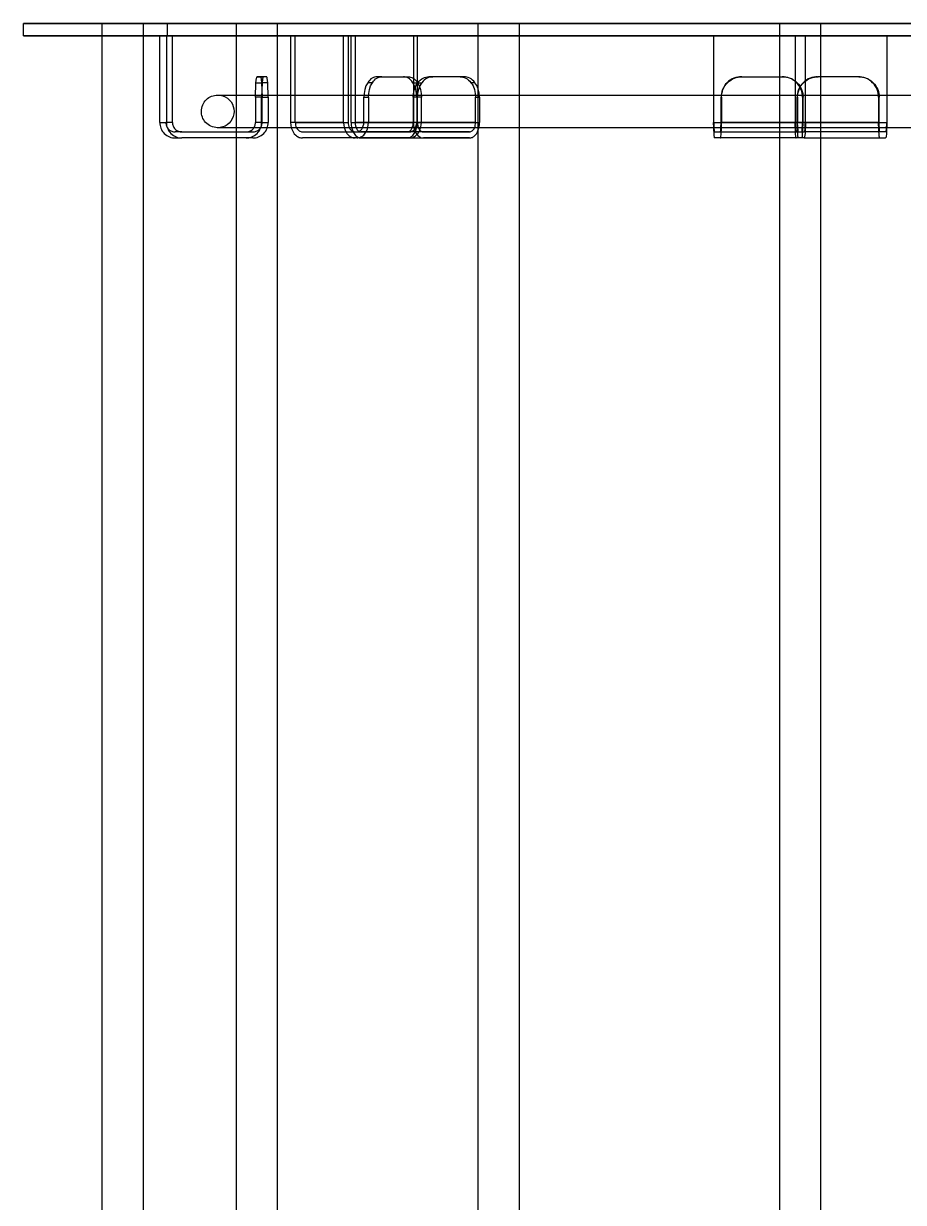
# Model space of a CAD drawing. Header units: millimetres. Extents: x 10366 to 13995, y 24552 to 29685.
# Drawn here: x 10946.1 to 11161.4, y 26782.1 to 27070.7 of the extents above; entities that cross this region are included whole.
import ezdxf

# ---------------------------------------------------------------- set-up
doc = ezdxf.new("R2010")
doc.units = ezdxf.units.MM
doc.header["$LTSCALE"] = 3
for name, color, linetype in [('Cyan', 120, 'Continuous'), ('Default', 7, 'Continuous'), ('Hidden_lines', 7, 'Continuous')]:
    doc.layers.add(name, color=color, linetype=linetype)

msp = doc.modelspace()

# ---------------------------------------------------------------- linework, layer by layer
at = {"layer": 'Cyan', "color": 0}
for points in [[(10989.6, 27049.17, 0), (10989.62, 27049.58, 0), (10989.68, 27049.99, 0), (10989.79, 27050.39, 0), (10989.93, 27050.76, 0), (10990.11, 27051.12, 0), (10990.32, 27051.47, 0), (10990.56, 27051.78, 0), (10990.83, 27052.06, 0), (10991.12, 27052.31, 0), (10991.44, 27052.54, 0), (10991.77, 27052.73, 0), (10992.11, 27052.89, 0), (10992.47, 27053.01, 0), (10992.84, 27053.1, 0), (10993.21, 27053.15, 0), (10993.6, 27053.17, 0)], [(10993.59, 27053.17, 0), (10993.59, 27053.17, 0), (10993.59, 27053.17, 0), (10993.59, 27053.17, 0), (10993.59, 27053.17, 0), (10993.59, 27053.17, 0), (10993.59, 27053.17, 0), (10993.59, 27053.17, 0), (10993.59, 27053.17, 0), (10993.59, 27053.17, 0), (10993.6, 27053.17, 0), (10993.62, 27053.17, 0), (10993.86, 27053.17, 0), (10995.08, 27053.17, 0), (10998.18, 27053.17, 0)], [(10993.6, 27053.17, 0), (10993.91, 27053.16, 0), (10994.22, 27053.12, 0), (10994.84, 27052.97, 0)], [(11008.18, 27053.17, 0), (11021.57, 27053.17, 0)], [(11021.57, 27053.17, 0), (11026.23, 27053.17, 0)], [(11042.44, 27053.17, 0), (11057.34, 27053.17, 0)], [(11067.34, 27053.17, 0), (11131.1, 27053.17, 0)], [(11157.34, 27053.17, 0), (11204.86, 27053.17, 0)], [(10993.6, 27045.17, 0), (10993.5, 27045.17, 0), (10993.1, 27045.2, 0), (10992.69, 27045.28, 0), (10992.29, 27045.39, 0), (10991.92, 27045.54, 0), (10991.56, 27045.73, 0), (10991.23, 27045.95, 0), (10990.92, 27046.2, 0), (10990.64, 27046.48, 0), (10990.39, 27046.77, 0), (10990.18, 27047.1, 0), (10989.99, 27047.44, 0), (10989.84, 27047.78, 0), (10989.73, 27048.14, 0), (10989.65, 27048.52, 0), (10989.6, 27049.17, 0)], [(10994.81, 27045.36, 0), (10994.22, 27045.22, 0), (10993.6, 27045.17, 0)], [(10998.18, 27045.17, 0), (10994.74, 27045.17, 0), (10993.88, 27045.17, 0), (10993.67, 27045.17, 0), (10993.61, 27045.17, 0), (10993.6, 27045.17, 0), (10993.6, 27045.17, 0), (10993.6, 27045.17, 0), (10993.6, 27045.17, 0), (10993.6, 27045.17, 0), (10993.6, 27045.17, 0), (10993.6, 27045.17, 0), (10993.6, 27045.17, 0), (10993.6, 27045.17, 0), (10993.6, 27045.17, 0), (10993.6, 27045.17, 0), (10993.6, 27045.17, 0), (10993.6, 27045.17, 0), (10993.6, 27045.17, 0)], [(11021.57, 27045.17, 0), (11008.18, 27045.17, 0)], [(11026.37, 27045.17, 0), (11021.57, 27045.17, 0)], [(11057.34, 27045.17, 0), (11042.7, 27045.17, 0)], [(11131.1, 27045.17, 0), (11067.34, 27045.17, 0)], [(11204.86, 27045.17, 0), (11157.32, 27045.17, 0)]]:
    msp.add_polyline3d(points, dxfattribs=at)
at = {"layer": 'Default', "color": 0}
for p, q in [((10946.1, 27067.67), (10946.1, 27070.67)), ((10965.36, 26273.67), (10965.36, 27067.67)), ((10975.36, 27067.67), (10975.36, 26273.67)), ((10979.42, 27046.45), (10979.42, 27067.67)), ((10981.04, 27067.67), (10981.04, 27046.45)), ((10982.53, 27046.45), (10982.53, 27067.67)), ((10998.18, 26273.67), (10998.18, 27067.67)), ((11008.18, 27067.67), (11008.18, 26273.67)), ((11011.43, 27067.67), (11011.43, 27053.17)), ((11012.58, 27053.17), (11012.58, 27067.67)), ((11025.53, 27067.67), (11025.53, 27053.17)), ((11026.23, 27046.45), (11026.23, 27067.67)), ((11041.47, 27067.67), (11041.47, 27046.45)), ((11042.44, 27046.45), (11042.44, 27067.67)), ((11057.34, 26273.67), (11057.34, 27067.67)), ((11067.34, 27067.67), (11067.34, 26273.67)), ((11114.98, 27053.17), (11114.98, 27067.67)), ((11131.1, 26273.67), (11131.1, 27067.67)), ((11141.1, 27067.67), (11141.1, 26273.67)), ((11157.34, 27067.67), (11157.34, 27046.45)), ((11045.26, 27057.67), (11046.23, 27057.67)), ((11052.88, 27057.67), (11045.26, 27057.67)), ((11053.85, 27057.67), (11052.88, 27057.67)), ((11056.54, 27056.21), (11055.57, 27056.21)), ((11118.34, 27056.21), (11118.22, 27056.21)), ((11121.86, 27057.67), (11121.74, 27057.67)), ((11121.86, 27057.67), (11131.1, 27057.67)), ((10979.42, 27046.45), (10981.04, 27046.45)), ((10984.8, 27044.17), (10983.18, 27044.17)), ((10984.8, 27044.17), (10998.18, 27044.17)), ((11014.31, 27044.17), (11026.73, 27044.17)), ((11014.31, 27044.17), (11027.26, 27044.17)), ((11026.23, 27046.45), (11041.47, 27046.45)), ((11055.21, 27044.17), (11043.23, 27044.17)), ((11043.92, 27044.17), (11043.23, 27044.17)), ((11043.92, 27044.17), (11055.21, 27044.17)), ((11115.16, 27044.17), (11116.57, 27044.17)), ((11141.1, 27046.45), (11157.34, 27046.45)), ((10983.18, 27042.67), (10984.8, 27042.67)), ((10998.18, 27042.67), (10984.8, 27042.67)), ((11027.6, 27042.67), (11014.31, 27042.67)), ((11027.26, 27042.67), (11014.31, 27042.67)), ((11040.55, 27042.67), (11027.6, 27042.67)), ((11028.68, 27042.67), (11039.97, 27042.67)), ((11028.68, 27042.67), (11043.92, 27042.67)), ((11039.97, 27042.67), (11055.21, 27042.67)), ((11055.21, 27042.67), (11043.92, 27042.67)), ((11116.57, 27042.67), (11115.16, 27042.67)), ((11131.1, 27042.67), (11116.57, 27042.67)), ((11141.1, 27042.67), (11157.03, 27042.67))]:
    msp.add_line(p, q, dxfattribs=at)
for points in [[(11302.67, 27070.67, 0), (10974.82, 27070.67, 0), (10946.97, 27070.67, 0), (10946.26, 27070.67, 0), (10946.12, 27070.67, 0), (10946.1, 27070.67, 0), (10946.1, 27070.67, 0), (10946.1, 27070.67, 0), (10946.1, 27070.67, 0), (10946.1, 27070.67, 0), (10946.1, 27070.67, 0), (10946.1, 27070.67, 0), (10946.1, 27070.67, 0), (10946.1, 27070.67, 0), (10946.1, 27070.67, 0), (10946.1, 27070.67, 0), (10946.1, 27070.67, 0), (10946.12, 27070.67, 0), (10946.18, 27070.67, 0), (10946.42, 27070.67, 0), (10947.43, 27070.67, 0), (10951.64, 27070.67, 0), (10969.52, 27070.67, 0), (11326.1, 27070.67, 0)], [(10965.36, 27067.67, 0), (10951.01, 27067.67, 0), (10946.12, 27067.67, 0), (10946.1, 27067.67, 0), (10946.1, 27067.67, 0), (10946.1, 27067.67, 0), (10946.1, 27067.67, 0), (10946.1, 27067.67, 0), (10946.1, 27067.67, 0), (10946.1, 27067.67, 0), (10946.1, 27067.67, 0), (10946.1, 27067.67, 0), (10946.1, 27067.67, 0), (10946.1, 27067.67, 0), (10946.1, 27067.67, 0), (10946.1, 27067.67, 0), (10946.1, 27067.67, 0), (10946.12, 27067.67, 0), (10946.2, 27067.67, 0), (10946.53, 27067.67, 0), (10947.87, 27067.67, 0), (10953.49, 27067.67, 0), (10977.33, 27067.67, 0), (11326.1, 27067.67, 0)], [(10979.42, 27067.67, 0), (10975.36, 27067.67, 0)], [(10998.18, 27067.67, 0), (10982.53, 27067.67, 0)], [(11011.43, 27067.67, 0), (11008.18, 27067.67, 0)], [(11026.23, 27067.67, 0), (11025.53, 27067.67, 0)], [(11057.34, 27067.67, 0), (11042.44, 27067.67, 0)], [(11114.98, 27067.67, 0), (11067.34, 27067.67, 0)], [(11204.86, 27067.67, 0), (11157.34, 27067.67, 0)], [(11042.56, 27056.21, 0), (11042.86, 27056.55, 0), (11043.17, 27056.86, 0), (11043.51, 27057.11, 0), (11043.85, 27057.32, 0), (11044.21, 27057.48, 0), (11044.56, 27057.59, 0), (11044.92, 27057.65, 0), (11045.26, 27057.67, 0)], [(11052.88, 27057.67, 0), (11053.22, 27057.65, 0), (11053.57, 27057.59, 0), (11053.93, 27057.48, 0), (11054.28, 27057.32, 0), (11054.63, 27057.11, 0), (11054.96, 27056.86, 0), (11055.28, 27056.55, 0), (11055.57, 27056.21, 0)], [(11056.54, 27056.21, 0), (11056.25, 27056.55, 0), (11055.93, 27056.86, 0), (11055.6, 27057.11, 0), (11055.25, 27057.32, 0), (11054.9, 27057.48, 0), (11054.54, 27057.59, 0), (11054.19, 27057.65, 0), (11053.85, 27057.67, 0)], [(11055.57, 27056.21, 0), (11055.84, 27055.82, 0), (11056.07, 27055.41, 0), (11056.42, 27054.51, 0), (11056.62, 27053.58, 0), (11056.69, 27052.67, 0)], [(11057.34, 27054.69, 0), (11057, 27055.49, 0), (11056.54, 27056.21, 0)], [(11118.22, 27056.21, 0), (11117.87, 27055.82, 0), (11117.57, 27055.41, 0), (11117.32, 27054.97, 0), (11117.11, 27054.51, 0), (11116.95, 27054.05, 0), (11116.84, 27053.58, 0), (11116.78, 27053.12, 0), (11116.76, 27052.67, 0)], [(11116.88, 27052.67, 0), (11116.9, 27053.12, 0), (11116.96, 27053.58, 0), (11117.07, 27054.05, 0), (11117.23, 27054.51, 0), (11117.44, 27054.97, 0), (11117.69, 27055.41, 0), (11117.99, 27055.82, 0), (11118.34, 27056.21, 0)], [(11121.74, 27057.67, 0), (11121.29, 27057.65, 0), (11120.84, 27057.59, 0), (11120.37, 27057.48, 0), (11119.91, 27057.32, 0), (11119.45, 27057.11, 0), (11119.02, 27056.86, 0), (11118.6, 27056.55, 0), (11118.22, 27056.21, 0)], [(11118.34, 27056.21, 0), (11118.72, 27056.55, 0), (11119.14, 27056.86, 0), (11119.57, 27057.11, 0), (11120.03, 27057.32, 0), (11120.49, 27057.48, 0), (11120.96, 27057.59, 0), (11121.42, 27057.65, 0), (11121.86, 27057.67, 0)], [(10979.42, 27046.45, 0), (10979.43, 27046.11, 0), (10979.48, 27045.76, 0), (10979.56, 27045.41, 0), (10979.68, 27045.06, 0), (10979.84, 27044.72, 0), (10980.03, 27044.38, 0), (10980.26, 27044.07, 0), (10980.52, 27043.78, 0), (10980.81, 27043.52, 0), (10981.12, 27043.29, 0), (10981.45, 27043.09, 0), (10981.8, 27042.94, 0), (10982.15, 27042.82, 0), (10982.5, 27042.74, 0), (10982.85, 27042.69, 0), (10983.18, 27042.67, 0)], [(10981.04, 27046.45, 0), (10981.05, 27046.11, 0), (10981.1, 27045.76, 0), (10981.18, 27045.41, 0), (10981.3, 27045.06, 0), (10981.46, 27044.72, 0), (10981.65, 27044.38, 0), (10981.88, 27044.07, 0), (10982.14, 27043.78, 0), (10982.43, 27043.52, 0), (10982.74, 27043.29, 0), (10983.07, 27043.09, 0), (10983.42, 27042.94, 0), (10983.77, 27042.82, 0), (10984.12, 27042.74, 0), (10984.46, 27042.69, 0), (10984.8, 27042.67, 0)], [(10982.53, 27046.45, 0), (10982.54, 27046.25, 0), (10982.57, 27046.04, 0), (10982.62, 27045.83, 0), (10982.69, 27045.61, 0), (10982.78, 27045.41, 0), (10982.9, 27045.2, 0), (10983.04, 27045.02, 0), (10983.2, 27044.84, 0), (10983.37, 27044.68, 0), (10983.56, 27044.54, 0), (10983.76, 27044.43, 0), (10983.97, 27044.33, 0), (10984.18, 27044.26, 0), (10984.39, 27044.21, 0), (10984.6, 27044.18, 0), (10984.8, 27044.17, 0)], [(11011.6, 27045.17, 0), (11011.79, 27044.64, 0), (11012.03, 27044.14, 0), (11012.34, 27043.7, 0), (11012.7, 27043.32, 0), (11012.89, 27043.17, 0), (11013.09, 27043.03, 0), (11013.29, 27042.92, 0), (11013.5, 27042.83, 0), (11013.71, 27042.76, 0), (11013.91, 27042.71, 0), (11014.11, 27042.68, 0), (11014.31, 27042.67, 0)], [(11012.88, 27045.17, 0), (11013.01, 27044.94, 0), (11013.17, 27044.74, 0), (11013.34, 27044.56, 0), (11013.53, 27044.42, 0), (11013.72, 27044.31, 0), (11013.92, 27044.23, 0), (11014.12, 27044.19, 0), (11014.31, 27044.17, 0)], [(11025.83, 27045.17, 0), (11025.96, 27044.94, 0), (11026.12, 27044.74, 0), (11026.29, 27044.56, 0), (11026.48, 27044.42, 0), (11026.67, 27044.31, 0), (11026.87, 27044.23, 0), (11027.07, 27044.19, 0), (11027.26, 27044.17, 0)], [(11026.23, 27046.45, 0), (11026.27, 27045.76, 0), (11026.4, 27045.06, 0), (11026.63, 27044.38, 0), (11026.95, 27043.78, 0), (11027.13, 27043.52, 0), (11027.34, 27043.29, 0), (11027.55, 27043.09, 0), (11027.78, 27042.94, 0), (11028, 27042.82, 0), (11028.23, 27042.74, 0), (11028.46, 27042.69, 0), (11028.68, 27042.67, 0)], [(11041.47, 27046.45, 0), (11041.51, 27045.76, 0), (11041.64, 27045.06, 0), (11041.87, 27044.38, 0), (11042.19, 27043.78, 0), (11042.38, 27043.52, 0), (11042.58, 27043.29, 0), (11042.79, 27043.09, 0), (11043.02, 27042.94, 0), (11043.24, 27042.82, 0), (11043.47, 27042.74, 0), (11043.7, 27042.69, 0), (11043.92, 27042.67, 0)], [(11042.44, 27046.45, 0), (11042.47, 27046.04, 0), (11042.55, 27045.61, 0), (11042.68, 27045.2, 0), (11042.87, 27044.84, 0), (11042.99, 27044.68, 0), (11043.11, 27044.54, 0), (11043.24, 27044.43, 0), (11043.37, 27044.33, 0), (11043.51, 27044.26, 0), (11043.65, 27044.21, 0), (11043.79, 27044.18, 0), (11043.92, 27044.17, 0)], [(11055.21, 27044.17, 0), (11055.38, 27044.19, 0), (11055.54, 27044.23, 0), (11055.71, 27044.31, 0), (11055.88, 27044.42, 0), (11056.04, 27044.56, 0), (11056.19, 27044.74, 0), (11056.32, 27044.94, 0), (11056.43, 27045.17, 0)], [(11055.21, 27042.67, 0), (11055.38, 27042.68, 0), (11055.55, 27042.71, 0), (11055.73, 27042.76, 0), (11055.9, 27042.83, 0), (11056.08, 27042.92, 0), (11056.25, 27043.03, 0), (11056.42, 27043.17, 0), (11056.58, 27043.32, 0), (11056.89, 27043.7, 0), (11057.15, 27044.14, 0), (11057.36, 27044.64, 0), (11057.51, 27045.17, 0)], [(11114.87, 27045.17, 0), (11114.99, 27043.32, 0), (11115.08, 27042.83, 0), (11115.1, 27042.76, 0), (11115.12, 27042.71, 0), (11115.13, 27042.69, 0), (11115.14, 27042.69, 0), (11115.14, 27042.68, 0), (11115.15, 27042.68, 0), (11115.15, 27042.67, 0), (11115.15, 27042.67, 0), (11115.16, 27042.67, 0), (11115.16, 27042.67, 0), (11115.16, 27042.67, 0)], [(11115.01, 27045.17, 0), (11115.08, 27044.42, 0), (11115.1, 27044.31, 0), (11115.12, 27044.23, 0), (11115.13, 27044.2, 0), (11115.14, 27044.19, 0), (11115.14, 27044.19, 0), (11115.15, 27044.18, 0), (11115.15, 27044.18, 0), (11115.15, 27044.18, 0), (11115.15, 27044.17, 0), (11115.16, 27044.17, 0), (11115.16, 27044.17, 0), (11115.16, 27044.17, 0)], [(11116.57, 27044.17, 0), (11116.58, 27044.17, 0), (11116.58, 27044.17, 0), (11116.58, 27044.17, 0), (11116.58, 27044.18, 0), (11116.59, 27044.18, 0), (11116.59, 27044.18, 0), (11116.59, 27044.19, 0), (11116.6, 27044.19, 0), (11116.61, 27044.22, 0), (11116.63, 27044.29, 0), (11116.67, 27044.52, 0), (11116.73, 27045.17, 0)], [(11116.57, 27042.67, 0), (11116.58, 27042.67, 0), (11116.58, 27042.67, 0), (11116.58, 27042.67, 0), (11116.58, 27042.67, 0), (11116.59, 27042.68, 0), (11116.6, 27042.68, 0), (11116.6, 27042.69, 0), (11116.61, 27042.69, 0), (11116.62, 27042.71, 0), (11116.63, 27042.73, 0), (11116.65, 27042.79, 0), (11116.69, 27042.97, 0), (11116.77, 27043.6, 0), (11116.86, 27045.17, 0)], [(11157.34, 27046.45, 0), (11157.25, 27043.78, 0), (11157.14, 27042.94, 0), (11157.11, 27042.82, 0), (11157.09, 27042.74, 0), (11157.07, 27042.71, 0), (11157.06, 27042.7, 0), (11157.06, 27042.69, 0), (11157.05, 27042.68, 0), (11157.05, 27042.68, 0), (11157.04, 27042.68, 0), (11157.04, 27042.67, 0), (11157.04, 27042.67, 0), (11157.03, 27042.67, 0), (11157.03, 27042.67, 0)], [(11027.6, 27042.67, 0), (11027.89, 27042.69, 0), (11028.18, 27042.75, 0)], [(11040.55, 27042.67, 0), (11040.8, 27042.69, 0), (11041.06, 27042.73, 0), (11041.31, 27042.81, 0), (11041.57, 27042.92, 0)]]:
    msp.add_polyline3d(points, dxfattribs=at)
at = {"layer": 'Hidden_lines', "color": 0}
for p, q in [((10965.36, 27067.67), (10965.36, 27070.67)), ((10975.36, 27070.67), (10975.36, 27067.67)), ((10981.32, 27067.67), (10981.32, 27070.67)), ((10998.18, 27067.67), (10998.18, 27070.67)), ((11008.18, 27070.67), (11008.18, 27067.67)), ((11057.34, 27067.67), (11057.34, 27070.67)), ((11067.34, 27070.67), (11067.34, 27067.67)), ((11131.1, 27067.67), (11131.1, 27070.67)), ((11141.1, 27070.67), (11141.1, 27067.67)), ((11024.38, 27046.45), (11024.38, 27067.67)), ((11027.2, 27067.67), (11027.2, 27046.45)), ((11134.91, 27067.67), (11134.91, 27046.45)), ((11137.4, 27046.45), (11137.4, 27067.67)), ((11002.96, 27056.21), (11004.45, 27056.21)), ((11003.24, 27057.67), (11004.74, 27057.67)), ((11004.05, 27057.67), (11003.24, 27057.67)), ((11005.55, 27057.67), (11004.05, 27057.67)), ((11005.84, 27056.21), (11004.34, 27056.21)), ((11031.43, 27056.21), (11030.29, 27056.21)), ((11032.58, 27057.67), (11039.05, 27057.67)), ((11033.72, 27057.67), (11032.58, 27057.67)), ((11033.72, 27057.67), (11040.2, 27057.67)), ((11039.05, 27057.67), (11040.2, 27057.67)), ((11041.34, 27056.21), (11042.49, 27056.21)), ((11042.56, 27056.21), (11043.53, 27056.21)), ((11131.1, 27057.67), (11131.83, 27057.67)), ((11131.71, 27057.67), (11131.83, 27057.67)), ((11135.23, 27056.21), (11135.35, 27056.21)), ((11136.96, 27056.21), (11136.84, 27056.21)), ((11150.45, 27057.67), (11140.48, 27057.67)), ((11004.33, 27052.67), (11002.84, 27052.67)), ((11002.84, 27052.67), (11002.84, 27046.45)), ((11004.33, 27046.45), (11004.33, 27052.67)), ((11004.46, 27052.67), (11005.95, 27052.67)), ((11004.46, 27046.45), (11004.46, 27052.67)), ((11005.95, 27052.67), (11005.95, 27046.45)), ((11011.43, 27053.17), (11011.43, 27046.45)), ((11012.58, 27046.45), (11012.58, 27053.17)), ((11025.53, 27053.17), (11025.53, 27046.45)), ((11029.34, 27052.67), (11030.48, 27052.67)), ((11029.34, 27046.45), (11029.34, 27052.67)), ((11030.48, 27052.67), (11030.48, 27046.45)), ((11042.42, 27052.67), (11041.45, 27052.67)), ((11041.45, 27052.67), (11041.45, 27046.45)), ((11043.43, 27052.67), (11042.29, 27052.67)), ((11042.29, 27052.67), (11042.29, 27046.45)), ((11043.43, 27046.45), (11043.43, 27052.67)), ((11056.69, 27052.67), (11057.66, 27052.67)), ((11056.69, 27046.45), (11056.69, 27052.67)), ((11057.66, 27052.67), (11057.66, 27046.45)), ((11114.98, 27046.45), (11114.98, 27053.17)), ((11116.76, 27052.67), (11116.88, 27052.67)), ((11116.76, 27046.45), (11116.76, 27052.67)), ((11116.88, 27052.67), (11116.88, 27046.45)), ((11135.38, 27046.45), (11135.38, 27052.67)), ((11135.5, 27052.67), (11135.5, 27046.45)), ((11136.69, 27052.67), (11136.69, 27046.45)), ((11136.81, 27046.45), (11136.81, 27052.67)), ((11155.31, 27052.67), (11155.31, 27046.45)), ((11155.43, 27052.67), (11155.31, 27052.67)), ((11155.43, 27046.45), (11155.43, 27052.67)), ((10982.53, 27046.45), (10980.91, 27046.45)), ((10998.18, 27044.17), (11002.19, 27044.17)), ((11004.46, 27046.45), (11002.84, 27046.45)), ((11004.33, 27046.45), (11005.95, 27046.45)), ((11024.38, 27046.45), (11011.43, 27046.45)), ((11012.58, 27046.45), (11025.53, 27046.45)), ((11026.73, 27044.17), (11027.6, 27044.17)), ((11042.44, 27046.45), (11027.2, 27046.45)), ((11027.6, 27044.17), (11040.55, 27044.17)), ((11039.97, 27044.17), (11028.68, 27044.17)), ((11043.23, 27044.17), (11028.68, 27044.17)), ((11043.23, 27044.17), (11039.97, 27044.17)), ((11056.69, 27046.45), (11041.45, 27046.45)), ((11042.42, 27046.45), (11057.66, 27046.45)), ((11114.98, 27046.45), (11134.91, 27046.45)), ((11116.57, 27044.17), (11136.51, 27044.17)), ((11116.76, 27046.45), (11136.69, 27046.45)), ((11136.81, 27046.45), (11116.88, 27046.45)), ((11155.43, 27046.45), (11135.5, 27046.45)), ((11135.68, 27044.17), (11137.1, 27044.17)), ((11157.03, 27044.17), (11137.1, 27044.17)), ((11137.4, 27046.45), (11141.1, 27046.45)), ((11002.19, 27042.67), (10998.18, 27042.67)), ((11136.51, 27042.67), (11131.1, 27042.67)), ((11137.1, 27042.67), (11135.68, 27042.67)), ((11137.1, 27042.67), (11141.1, 27042.67))]:
    msp.add_line(p, q, dxfattribs=at)
for points in [[(10975.36, 27067.67, 0), (10965.36, 27067.67, 0)], [(10982.53, 27067.67, 0), (10979.42, 27067.67, 0)], [(11008.18, 27067.67, 0), (10998.18, 27067.67, 0)], [(11025.53, 27067.67, 0), (11011.43, 27067.67, 0)], [(11042.44, 27067.67, 0), (11026.23, 27067.67, 0)], [(11067.34, 27067.67, 0), (11057.34, 27067.67, 0)], [(11157.34, 27067.67, 0), (11114.98, 27067.67, 0)], [(11002.84, 27052.67, 0), (11002.96, 27056.21, 0)], [(11002.96, 27056.21, 0), (11003.1, 27057.32, 0), (11003.13, 27057.48, 0), (11003.17, 27057.59, 0), (11003.19, 27057.63, 0), (11003.2, 27057.64, 0), (11003.21, 27057.65, 0), (11003.22, 27057.66, 0), (11003.22, 27057.66, 0), (11003.23, 27057.67, 0), (11003.23, 27057.67, 0), (11003.24, 27057.67, 0), (11003.24, 27057.67, 0), (11003.24, 27057.67, 0)], [(11004.05, 27057.67, 0), (11004.06, 27057.67, 0), (11004.06, 27057.67, 0), (11004.07, 27057.67, 0), (11004.07, 27057.67, 0), (11004.08, 27057.66, 0), (11004.08, 27057.66, 0), (11004.09, 27057.65, 0), (11004.1, 27057.64, 0), (11004.12, 27057.61, 0), (11004.14, 27057.57, 0), (11004.17, 27057.44, 0), (11004.25, 27057.05, 0), (11004.34, 27056.21, 0)], [(11004.45, 27056.21, 0), (11004.33, 27052.67, 0)], [(11004.34, 27056.21, 0), (11004.46, 27052.67, 0)], [(11004.74, 27057.67, 0), (11004.73, 27057.67, 0), (11004.73, 27057.67, 0), (11004.73, 27057.67, 0), (11004.72, 27057.67, 0), (11004.72, 27057.66, 0), (11004.71, 27057.66, 0), (11004.7, 27057.65, 0), (11004.69, 27057.64, 0), (11004.68, 27057.61, 0), (11004.66, 27057.57, 0), (11004.62, 27057.44, 0), (11004.54, 27057.05, 0), (11004.45, 27056.21, 0)], [(11005.84, 27056.21, 0), (11005.7, 27057.32, 0), (11005.66, 27057.48, 0), (11005.62, 27057.59, 0), (11005.6, 27057.63, 0), (11005.59, 27057.64, 0), (11005.59, 27057.65, 0), (11005.58, 27057.66, 0), (11005.57, 27057.66, 0), (11005.57, 27057.67, 0), (11005.56, 27057.67, 0), (11005.56, 27057.67, 0), (11005.55, 27057.67, 0), (11005.55, 27057.67, 0)], [(11005.95, 27052.67, 0), (11005.84, 27056.21, 0)], [(11030.29, 27056.21, 0), (11029.87, 27055.41, 0), (11029.57, 27054.51, 0), (11029.39, 27053.58, 0), (11029.34, 27052.67, 0)], [(11032.58, 27057.67, 0), (11032.29, 27057.65, 0), (11031.99, 27057.59, 0), (11031.69, 27057.48, 0), (11031.39, 27057.32, 0), (11031.09, 27057.11, 0), (11030.81, 27056.86, 0), (11030.54, 27056.55, 0), (11030.29, 27056.21, 0)], [(11030.48, 27052.67, 0), (11030.54, 27053.58, 0), (11030.71, 27054.51, 0), (11031.01, 27055.41, 0), (11031.43, 27056.21, 0)], [(11031.43, 27056.21, 0), (11031.68, 27056.55, 0), (11031.95, 27056.86, 0), (11032.23, 27057.11, 0), (11032.53, 27057.32, 0), (11032.83, 27057.48, 0), (11033.13, 27057.59, 0), (11033.43, 27057.65, 0), (11033.72, 27057.67, 0)], [(11041.34, 27056.21, 0), (11041.09, 27056.55, 0), (11040.83, 27056.86, 0), (11040.54, 27057.11, 0), (11040.25, 27057.32, 0), (11039.94, 27057.48, 0), (11039.64, 27057.59, 0), (11039.34, 27057.65, 0), (11039.05, 27057.67, 0)], [(11040.2, 27057.67, 0), (11040.49, 27057.65, 0), (11040.79, 27057.59, 0), (11041.09, 27057.48, 0), (11041.39, 27057.32, 0), (11041.68, 27057.11, 0), (11041.97, 27056.86, 0), (11042.24, 27056.55, 0), (11042.49, 27056.21, 0)], [(11042.29, 27052.67, 0), (11042.24, 27053.58, 0), (11042.06, 27054.51, 0), (11041.76, 27055.41, 0), (11041.34, 27056.21, 0)], [(11041.45, 27052.67, 0), (11041.51, 27053.58, 0), (11041.71, 27054.51, 0), (11042.07, 27055.41, 0), (11042.3, 27055.82, 0), (11042.56, 27056.21, 0)], [(11043.53, 27056.21, 0), (11043.27, 27055.82, 0), (11043.04, 27055.41, 0), (11042.69, 27054.51, 0), (11042.48, 27053.58, 0), (11042.42, 27052.67, 0)], [(11042.49, 27056.21, 0), (11042.91, 27055.41, 0), (11043.21, 27054.51, 0), (11043.38, 27053.58, 0), (11043.43, 27052.67, 0)], [(11046.23, 27057.67, 0), (11045.89, 27057.65, 0), (11045.54, 27057.59, 0), (11045.18, 27057.48, 0), (11044.83, 27057.32, 0), (11044.48, 27057.11, 0), (11044.14, 27056.86, 0), (11043.83, 27056.55, 0), (11043.53, 27056.21, 0)], [(11135.23, 27056.21, 0), (11134.85, 27056.55, 0), (11134.44, 27056.86, 0), (11134, 27057.11, 0), (11133.54, 27057.32, 0), (11133.08, 27057.48, 0), (11132.62, 27057.59, 0), (11132.16, 27057.65, 0), (11131.71, 27057.67, 0)], [(11131.83, 27057.67, 0), (11132.28, 27057.65, 0), (11132.74, 27057.59, 0), (11133.2, 27057.48, 0), (11133.67, 27057.32, 0), (11134.12, 27057.11, 0), (11134.56, 27056.86, 0), (11134.97, 27056.55, 0), (11135.35, 27056.21, 0)], [(11136.69, 27052.67, 0), (11136.67, 27053.12, 0), (11136.61, 27053.58, 0), (11136.5, 27054.05, 0), (11136.34, 27054.51, 0), (11136.14, 27054.97, 0), (11135.88, 27055.41, 0), (11135.58, 27055.82, 0), (11135.23, 27056.21, 0)], [(11135.35, 27056.21, 0), (11135.7, 27055.82, 0), (11136, 27055.41, 0), (11136.26, 27054.97, 0), (11136.46, 27054.51, 0), (11136.62, 27054.05, 0), (11136.73, 27053.58, 0), (11136.79, 27053.12, 0), (11136.81, 27052.67, 0)], [(11136.84, 27056.21, 0), (11136.49, 27055.82, 0), (11136.19, 27055.41, 0), (11135.93, 27054.97, 0), (11135.73, 27054.51, 0), (11135.57, 27054.05, 0), (11135.46, 27053.58, 0), (11135.4, 27053.12, 0), (11135.38, 27052.67, 0)], [(11135.5, 27052.67, 0), (11135.52, 27053.12, 0), (11135.58, 27053.58, 0), (11135.69, 27054.05, 0), (11135.85, 27054.51, 0), (11136.06, 27054.97, 0), (11136.31, 27055.41, 0), (11136.61, 27055.82, 0), (11136.96, 27056.21, 0)], [(11140.36, 27057.67, 0), (11139.91, 27057.65, 0), (11139.45, 27057.59, 0), (11138.99, 27057.48, 0), (11138.53, 27057.32, 0), (11138.07, 27057.11, 0), (11137.63, 27056.86, 0), (11137.22, 27056.55, 0), (11136.84, 27056.21, 0)], [(11136.96, 27056.21, 0), (11137.34, 27056.55, 0), (11137.76, 27056.86, 0), (11138.19, 27057.11, 0), (11138.65, 27057.32, 0), (11139.11, 27057.48, 0), (11139.58, 27057.59, 0), (11140.03, 27057.65, 0), (11140.48, 27057.67, 0)], [(11153.85, 27056.21, 0), (11153.47, 27056.55, 0), (11153.06, 27056.86, 0), (11152.62, 27057.11, 0), (11152.16, 27057.32, 0), (11151.7, 27057.48, 0), (11151.24, 27057.59, 0), (11150.78, 27057.65, 0), (11150.33, 27057.67, 0)], [(11150.45, 27057.67, 0), (11150.9, 27057.65, 0), (11151.36, 27057.59, 0), (11151.82, 27057.48, 0), (11152.28, 27057.32, 0), (11152.74, 27057.11, 0), (11153.18, 27056.86, 0), (11153.59, 27056.55, 0), (11153.97, 27056.21, 0)], [(11155.31, 27052.67, 0), (11155.29, 27053.12, 0), (11155.23, 27053.58, 0), (11155.12, 27054.05, 0), (11154.96, 27054.51, 0), (11154.76, 27054.97, 0), (11154.5, 27055.41, 0), (11154.2, 27055.82, 0), (11153.85, 27056.21, 0)], [(11153.97, 27056.21, 0), (11154.32, 27055.82, 0), (11154.62, 27055.41, 0), (11154.88, 27054.97, 0), (11155.08, 27054.51, 0), (11155.24, 27054.05, 0), (11155.35, 27053.58, 0), (11155.41, 27053.12, 0), (11155.43, 27052.67, 0)], [(10994.84, 27052.97, 0), (10995.45, 27052.72, 0), (10995.98, 27052.38, 0), (10996.47, 27051.96, 0), (10996.86, 27051.48, 0), (10997.18, 27050.95, 0), (10997.41, 27050.38, 0), (10997.55, 27049.8, 0), (10997.6, 27049.18, 0), (10997.55, 27048.56, 0), (10997.4, 27047.94, 0), (10997.14, 27047.33, 0), (10996.81, 27046.79, 0), (10996.39, 27046.31, 0), (10995.91, 27045.91, 0), (10995.38, 27045.59, 0), (10994.81, 27045.36, 0)], [(10998.18, 27053.17, 0), (11008.18, 27053.17, 0)], [(11026.23, 27053.17, 0), (11042.44, 27053.17, 0)], [(11057.66, 27052.67, 0), (11057.58, 27053.67, 0), (11057.34, 27054.69, 0)], [(11057.34, 27053.17, 0), (11067.34, 27053.17, 0)], [(11131.1, 27053.17, 0), (11157.34, 27053.17, 0)], [(10980.91, 27046.45, 0), (10980.92, 27046.25, 0), (10980.95, 27046.04, 0), (10981, 27045.83, 0), (10981.07, 27045.61, 0), (10981.17, 27045.41, 0), (10981.28, 27045.2, 0), (10981.42, 27045.02, 0), (10981.58, 27044.84, 0), (10981.75, 27044.68, 0), (10981.94, 27044.54, 0), (10982.14, 27044.43, 0), (10982.35, 27044.33, 0), (10982.56, 27044.26, 0), (10982.77, 27044.21, 0), (10982.98, 27044.18, 0), (10983.18, 27044.17, 0)], [(11008.18, 27045.17, 0), (10998.18, 27045.17, 0)], [(11000.57, 27042.67, 0), (11000.91, 27042.69, 0), (11001.25, 27042.74, 0), (11001.6, 27042.82, 0), (11001.95, 27042.94, 0), (11002.3, 27043.09, 0), (11002.63, 27043.29, 0), (11002.94, 27043.52, 0), (11003.23, 27043.78, 0), (11003.49, 27044.07, 0), (11003.72, 27044.38, 0), (11003.91, 27044.72, 0), (11004.07, 27045.06, 0), (11004.19, 27045.41, 0), (11004.27, 27045.76, 0), (11004.32, 27046.11, 0), (11004.33, 27046.45, 0)], [(11000.57, 27044.17, 0), (11000.77, 27044.18, 0), (11000.98, 27044.21, 0), (11001.19, 27044.26, 0), (11001.4, 27044.33, 0), (11001.61, 27044.43, 0), (11001.81, 27044.54, 0), (11002, 27044.68, 0), (11002.17, 27044.84, 0), (11002.33, 27045.02, 0), (11002.47, 27045.2, 0), (11002.59, 27045.41, 0), (11002.68, 27045.61, 0), (11002.75, 27045.83, 0), (11002.8, 27046.04, 0), (11002.83, 27046.25, 0), (11002.84, 27046.45, 0)], [(11002.19, 27044.17, 0), (11002.39, 27044.18, 0), (11002.6, 27044.21, 0), (11002.81, 27044.26, 0), (11003.02, 27044.33, 0), (11003.23, 27044.43, 0), (11003.43, 27044.54, 0), (11003.62, 27044.68, 0), (11003.79, 27044.84, 0), (11003.95, 27045.02, 0), (11004.09, 27045.2, 0), (11004.2, 27045.41, 0), (11004.3, 27045.61, 0), (11004.37, 27045.83, 0), (11004.42, 27046.04, 0), (11004.45, 27046.25, 0), (11004.46, 27046.45, 0)], [(11002.19, 27042.67, 0), (11002.52, 27042.69, 0), (11002.87, 27042.74, 0), (11003.22, 27042.82, 0), (11003.57, 27042.94, 0), (11003.92, 27043.09, 0), (11004.25, 27043.29, 0), (11004.56, 27043.52, 0), (11004.85, 27043.78, 0), (11005.11, 27044.07, 0), (11005.34, 27044.38, 0), (11005.53, 27044.72, 0), (11005.69, 27045.06, 0), (11005.81, 27045.41, 0), (11005.89, 27045.76, 0), (11005.94, 27046.11, 0), (11005.95, 27046.45, 0)], [(11011.43, 27046.45, 0), (11011.47, 27045.82, 0), (11011.6, 27045.17, 0)], [(11012.58, 27046.45, 0), (11012.59, 27046.13, 0), (11012.65, 27045.81, 0), (11012.74, 27045.48, 0), (11012.88, 27045.17, 0)], [(11024.38, 27046.45, 0), (11024.43, 27045.76, 0), (11024.59, 27045.06, 0), (11024.85, 27044.38, 0), (11025.03, 27044.07, 0), (11025.23, 27043.78, 0), (11025.45, 27043.52, 0), (11025.69, 27043.29, 0), (11025.94, 27043.09, 0), (11026.2, 27042.94, 0), (11026.47, 27042.82, 0), (11026.74, 27042.74, 0), (11027.01, 27042.69, 0), (11027.26, 27042.67, 0)], [(11025.53, 27046.45, 0), (11025.54, 27046.13, 0), (11025.6, 27045.81, 0), (11025.69, 27045.48, 0), (11025.83, 27045.17, 0)], [(11042.7, 27045.17, 0), (11026.37, 27045.17, 0)], [(11027.2, 27046.45, 0), (11027.23, 27046.04, 0), (11027.31, 27045.61, 0), (11027.44, 27045.2, 0), (11027.63, 27044.84, 0), (11027.75, 27044.68, 0), (11027.87, 27044.54, 0), (11028, 27044.43, 0), (11028.13, 27044.33, 0), (11028.27, 27044.26, 0), (11028.41, 27044.21, 0), (11028.55, 27044.18, 0), (11028.68, 27044.17, 0)], [(11027.6, 27044.17, 0), (11027.76, 27044.18, 0), (11027.92, 27044.21, 0), (11028.08, 27044.26, 0), (11028.24, 27044.33, 0), (11028.4, 27044.43, 0), (11028.55, 27044.54, 0), (11028.7, 27044.68, 0), (11028.83, 27044.84, 0), (11028.95, 27045.02, 0), (11029.06, 27045.2, 0), (11029.22, 27045.61, 0), (11029.31, 27046.04, 0), (11029.34, 27046.45, 0)], [(11028.18, 27042.75, 0), (11028.42, 27042.83, 0), (11028.65, 27042.93, 0), (11028.87, 27043.06, 0), (11029.09, 27043.22, 0), (11029.31, 27043.4, 0), (11029.51, 27043.61, 0), (11029.86, 27044.1, 0), (11030.14, 27044.66, 0), (11030.34, 27045.26, 0), (11030.45, 27045.86, 0), (11030.48, 27046.45, 0)], [(11039.97, 27042.67, 0), (11040.19, 27042.69, 0), (11040.42, 27042.74, 0), (11040.64, 27042.82, 0), (11040.87, 27042.94, 0), (11041.1, 27043.09, 0), (11041.31, 27043.29, 0), (11041.51, 27043.52, 0), (11041.7, 27043.78, 0), (11041.87, 27044.07, 0), (11042.15, 27044.72, 0), (11042.32, 27045.41, 0), (11042.4, 27045.94, 0), (11042.42, 27046.45, 0)], [(11039.97, 27044.17, 0), (11040.1, 27044.18, 0), (11040.24, 27044.21, 0), (11040.38, 27044.26, 0), (11040.51, 27044.33, 0), (11040.65, 27044.43, 0), (11040.78, 27044.54, 0), (11040.9, 27044.68, 0), (11041.01, 27044.84, 0), (11041.12, 27045.02, 0), (11041.28, 27045.41, 0), (11041.39, 27045.83, 0), (11041.43, 27046.14, 0), (11041.45, 27046.45, 0)], [(11040.55, 27044.17, 0), (11040.71, 27044.18, 0), (11040.87, 27044.21, 0), (11041.03, 27044.26, 0), (11041.19, 27044.33, 0), (11041.35, 27044.43, 0), (11041.5, 27044.54, 0), (11041.65, 27044.68, 0), (11041.78, 27044.84, 0), (11041.9, 27045.02, 0), (11042.01, 27045.2, 0), (11042.17, 27045.61, 0), (11042.26, 27046.04, 0), (11042.29, 27046.45, 0)], [(11041.57, 27042.92, 0), (11041.77, 27043.03, 0), (11041.97, 27043.16, 0), (11042.34, 27043.49, 0), (11042.67, 27043.89, 0), (11042.95, 27044.36, 0), (11043.17, 27044.87, 0), (11043.32, 27045.4, 0), (11043.41, 27045.93, 0), (11043.43, 27046.45, 0)], [(11056.43, 27045.17, 0), (11056.55, 27045.48, 0), (11056.63, 27045.81, 0), (11056.67, 27046.13, 0), (11056.69, 27046.45, 0)], [(11067.34, 27045.17, 0), (11057.34, 27045.17, 0)], [(11057.51, 27045.17, 0), (11057.62, 27045.82, 0), (11057.66, 27046.45, 0)], [(11114.86, 27046.45, 0), (11114.87, 27045.17, 0)], [(11114.98, 27046.45, 0), (11115.01, 27045.17, 0)], [(11116.73, 27045.17, 0), (11116.76, 27046.45, 0)], [(11116.86, 27045.17, 0), (11116.88, 27046.45, 0)], [(11157.32, 27045.17, 0), (11131.1, 27045.17, 0)], [(11134.79, 27046.45, 0), (11134.88, 27043.78, 0), (11134.98, 27042.94, 0), (11135.01, 27042.82, 0), (11135.04, 27042.74, 0), (11135.05, 27042.71, 0), (11135.06, 27042.7, 0), (11135.07, 27042.69, 0), (11135.08, 27042.68, 0), (11135.08, 27042.68, 0), (11135.08, 27042.68, 0), (11135.09, 27042.67, 0), (11135.09, 27042.67, 0), (11135.09, 27042.67, 0), (11135.1, 27042.67, 0)], [(11134.91, 27046.45, 0), (11134.97, 27044.84, 0), (11135.03, 27044.33, 0), (11135.05, 27044.26, 0), (11135.06, 27044.21, 0), (11135.07, 27044.19, 0), (11135.08, 27044.19, 0), (11135.08, 27044.18, 0), (11135.08, 27044.18, 0), (11135.09, 27044.18, 0), (11135.09, 27044.17, 0), (11135.09, 27044.17, 0), (11135.09, 27044.17, 0), (11135.09, 27044.17, 0), (11135.1, 27044.17, 0)], [(11135.68, 27042.67, 0), (11135.68, 27042.67, 0), (11135.68, 27042.67, 0), (11135.67, 27042.67, 0), (11135.67, 27042.68, 0), (11135.67, 27042.68, 0), (11135.66, 27042.68, 0), (11135.66, 27042.69, 0), (11135.65, 27042.7, 0), (11135.63, 27042.72, 0), (11135.62, 27042.75, 0), (11135.59, 27042.84, 0), (11135.54, 27043.14, 0), (11135.38, 27046.45, 0)], [(11135.68, 27044.17, 0), (11135.68, 27044.17, 0), (11135.68, 27044.17, 0), (11135.68, 27044.17, 0), (11135.68, 27044.17, 0), (11135.67, 27044.18, 0), (11135.67, 27044.18, 0), (11135.67, 27044.18, 0), (11135.66, 27044.19, 0), (11135.65, 27044.2, 0), (11135.65, 27044.22, 0), (11135.63, 27044.28, 0), (11135.59, 27044.45, 0), (11135.5, 27046.45, 0)], [(11136.51, 27042.67, 0), (11136.51, 27042.67, 0), (11136.52, 27042.67, 0), (11136.52, 27042.67, 0), (11136.52, 27042.68, 0), (11136.53, 27042.68, 0), (11136.53, 27042.68, 0), (11136.54, 27042.69, 0), (11136.54, 27042.7, 0), (11136.56, 27042.72, 0), (11136.57, 27042.75, 0), (11136.6, 27042.84, 0), (11136.66, 27043.14, 0), (11136.81, 27046.45, 0)], [(11136.51, 27044.17, 0), (11136.51, 27044.17, 0), (11136.51, 27044.17, 0), (11136.51, 27044.17, 0), (11136.52, 27044.17, 0), (11136.52, 27044.18, 0), (11136.52, 27044.18, 0), (11136.52, 27044.18, 0), (11136.53, 27044.19, 0), (11136.54, 27044.2, 0), (11136.55, 27044.22, 0), (11136.56, 27044.28, 0), (11136.6, 27044.45, 0), (11136.69, 27046.45, 0)], [(11137.4, 27046.45, 0), (11137.31, 27043.78, 0), (11137.21, 27042.94, 0), (11137.18, 27042.82, 0), (11137.15, 27042.74, 0), (11137.14, 27042.71, 0), (11137.13, 27042.7, 0), (11137.12, 27042.69, 0), (11137.12, 27042.68, 0), (11137.11, 27042.68, 0), (11137.11, 27042.68, 0), (11137.11, 27042.67, 0), (11137.1, 27042.67, 0), (11137.1, 27042.67, 0), (11137.1, 27042.67, 0)], [(11137.28, 27046.45, 0), (11137.23, 27044.84, 0), (11137.16, 27044.33, 0), (11137.15, 27044.26, 0), (11137.13, 27044.21, 0), (11137.12, 27044.19, 0), (11137.12, 27044.19, 0), (11137.11, 27044.18, 0), (11137.11, 27044.18, 0), (11137.11, 27044.18, 0), (11137.1, 27044.17, 0), (11137.1, 27044.17, 0), (11137.1, 27044.17, 0), (11137.1, 27044.17, 0), (11137.1, 27044.17, 0)], [(11155.62, 27042.67, 0), (11155.61, 27042.67, 0), (11155.61, 27042.67, 0), (11155.61, 27042.67, 0), (11155.6, 27042.68, 0), (11155.6, 27042.68, 0), (11155.6, 27042.68, 0), (11155.59, 27042.69, 0), (11155.58, 27042.7, 0), (11155.57, 27042.72, 0), (11155.56, 27042.75, 0), (11155.53, 27042.84, 0), (11155.47, 27043.14, 0), (11155.31, 27046.45, 0)], [(11155.62, 27044.17, 0), (11155.62, 27044.17, 0), (11155.61, 27044.17, 0), (11155.61, 27044.17, 0), (11155.61, 27044.17, 0), (11155.61, 27044.18, 0), (11155.61, 27044.18, 0), (11155.6, 27044.18, 0), (11155.6, 27044.19, 0), (11155.59, 27044.2, 0), (11155.58, 27044.22, 0), (11155.56, 27044.28, 0), (11155.53, 27044.45, 0), (11155.43, 27046.45, 0)], [(11157.21, 27046.45, 0), (11157.16, 27044.84, 0), (11157.1, 27044.33, 0), (11157.08, 27044.26, 0), (11157.06, 27044.21, 0), (11157.05, 27044.19, 0), (11157.05, 27044.19, 0), (11157.05, 27044.18, 0), (11157.04, 27044.18, 0), (11157.04, 27044.18, 0), (11157.04, 27044.17, 0), (11157.04, 27044.17, 0), (11157.03, 27044.17, 0), (11157.03, 27044.17, 0), (11157.03, 27044.17, 0)]]:
    msp.add_polyline3d(points, dxfattribs=at)

doc.saveas('drawing.dxf')
